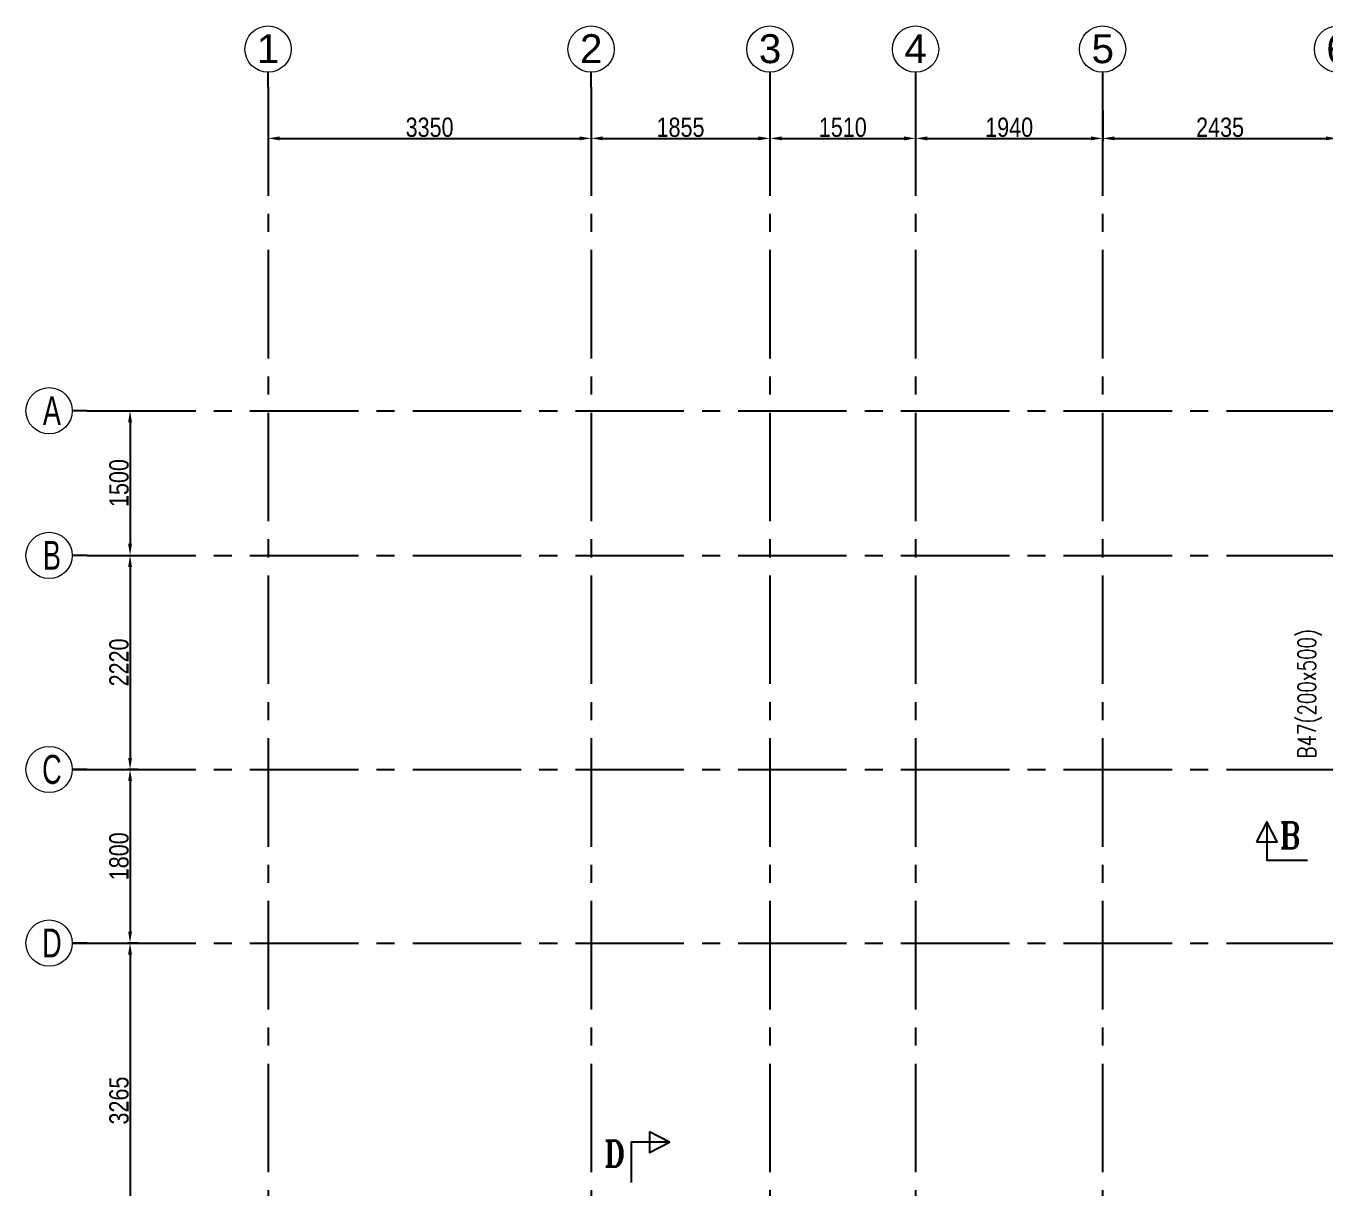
# Model space of a CAD drawing. Header units: millimetres. Extents: x 1255966 to 1543449, y 318653 to 465396.
# Drawn here: x 1363246 to 1376706, y 358363 to 370403 of the extents above; entities that cross this region are included whole.
import ezdxf
from ezdxf.enums import TextEntityAlignment as Align

# ---------------------------------------------------------------- set-up
doc = ezdxf.new("R2010")
doc.units = ezdxf.units.MM
doc.header["$LTSCALE"] = 500
doc.header["$MEASUREMENT"] = 0
doc.header["$PDMODE"] = 34
doc.linetypes.add('Site$0$CENTER2', pattern=[1.125, 0.75, -0.125, 0.125, -0.125])
doc.layers.get('Defpoints').update_dxf_attribs({"lineweight": 0})
for name, color, linetype in [('GRID', 7, 'Continuous'), ('GRID DIM', 7, 'Continuous'), ('sec', 31, 'Continuous'), ('T BEAM N', 3, 'Continuous'), ('TEXT-20', 3, 'Continuous')]:
    doc.layers.add(name, color=color, linetype=linetype)
doc.layers.add('GRID NO.', color=7, linetype='Continuous', lineweight=20)
doc.styles.add('D50', font='arial.ttf', dxfattribs={"width": 0.8})
doc.styles.add('RT', font='romant.shx', dxfattribs={"height": 8})
doc.styles.add('S-T', font='romans.shx')
doc.dimstyles.new('INNER DIM', dxfattribs={"dimtxt": 200, "dimasz": 120, "dimexe": 25, "dimexo": 25, "dimgap": 12, "dimtad": 1, "dimdec": 0, "dimrnd": 5, "dimzin": 0, "dimdsep": 46, "dimtxsty": 'D50', "dimcen": 0.09, "dimdle": 25, "dimclrt": 6, "dimadec": 0, "dimazin": 0, "dimtfac": 1, "dimtdec": 0, "dimtofl": 0, "dimtmove": 1, "dimatfit": 3, "dimfxl": 75, "dimtolj": 1, "dimtzin": 0, "dimarcsym": 0})

# ---------------------------------------------------------------- blocks, each defined once
blk = doc.blocks.new('GRID MARK')
at = {"layer": 'GRID NO.', "const_width": 50}
blk.add_lwpolyline([(0, -541), (0, -891)], dxfattribs=at)
at = {"layer": 'GRID NO.'}
blk.add_circle((0, 0), 541, dxfattribs=at)
at = {"layer": 'GRID NO.', "style": 'D50', "width": 0.8}
blk.add_attdef('Y1', text='', height=500, dxfattribs=at).set_placement((-33, -267), align=Align.CENTER)
blk = doc.blocks.new('*D11')
at = {"layer": 'Defpoints', "color": 0, "linetype": 'Continuous', "transparency": 16777216}
for p in [(1365756, 258449), (1369106, 258449), (1369106, 258393)]:
    blk.add_point(p, dxfattribs=at)
at = {"layer": 'GRID DIM', "color": 0, "linetype": 'Continuous', "lineweight": -2, "transparency": 16777216}
for p, q in [((1365756, 258424), (1365756, 258368)), ((1369106, 258424), (1369106, 258368))]:
    blk.add_line(p, q, dxfattribs=at)
at = {"layer": 'GRID DIM', "linetype": 'Continuous', "lineweight": -2, "transparency": 16777216}
blk.add_line((1365876, 258393), (1368986, 258393), dxfattribs=at)
at = {"layer": 'GRID DIM', "linetype": 'Continuous', "transparency": 16777216}
for points in [[(1365876, 258413), (1365876, 258373), (1365756, 258393)], [(1368986, 258413), (1368986, 258373), (1369106, 258393)]]:
    blk.add_solid(points, dxfattribs=at)
at = {"layer": 'GRID DIM', "linetype": 'Continuous', "transparency": 16777216, "insert": (1367431, 258507), "char_height": 200, "attachment_point": 5, "style": 'D50'}
blk.add_mtext('\\A1;3350', dxfattribs=at)
blk = doc.blocks.new('*D12')
at = {"layer": 'Defpoints', "color": 0, "linetype": 'Continuous', "transparency": 16777216}
for p in [(1370961, 258711), (1369106, 258449), (1370961, 258393)]:
    blk.add_point(p, dxfattribs=at)
at = {"layer": 'GRID DIM', "color": 0, "linetype": 'Continuous', "lineweight": -2, "transparency": 16777216}
for p, q in [((1370961, 258686), (1370961, 258368)), ((1369106, 258424), (1369106, 258368))]:
    blk.add_line(p, q, dxfattribs=at)
at = {"layer": 'GRID DIM', "linetype": 'Continuous', "lineweight": -2, "transparency": 16777216}
blk.add_line((1369226, 258393), (1370841, 258393), dxfattribs=at)
at = {"layer": 'GRID DIM', "linetype": 'Continuous', "transparency": 16777216}
for points in [[(1369226, 258413), (1369226, 258373), (1369106, 258393)], [(1370841, 258413), (1370841, 258373), (1370961, 258393)]]:
    blk.add_solid(points, dxfattribs=at)
at = {"layer": 'GRID DIM', "linetype": 'Continuous', "transparency": 16777216, "insert": (1370033, 258507), "char_height": 200, "attachment_point": 5, "style": 'D50'}
blk.add_mtext('\\A1;1855', dxfattribs=at)
blk = doc.blocks.new('*D13')
at = {"layer": 'Defpoints', "color": 0, "linetype": 'Continuous', "transparency": 16777216}
for p in [(1370961, 258711), (1372471, 258711), (1372471, 258393)]:
    blk.add_point(p, dxfattribs=at)
at = {"layer": 'GRID DIM', "color": 0, "linetype": 'Continuous', "lineweight": -2, "transparency": 16777216}
for p, q in [((1370961, 258686), (1370961, 258368)), ((1372471, 258686), (1372471, 258368))]:
    blk.add_line(p, q, dxfattribs=at)
at = {"layer": 'GRID DIM', "linetype": 'Continuous', "lineweight": -2, "transparency": 16777216}
blk.add_line((1371081, 258393), (1372351, 258393), dxfattribs=at)
at = {"layer": 'GRID DIM', "linetype": 'Continuous', "transparency": 16777216}
for points in [[(1371081, 258413), (1371081, 258373), (1370961, 258393)], [(1372351, 258413), (1372351, 258373), (1372471, 258393)]]:
    blk.add_solid(points, dxfattribs=at)
at = {"layer": 'GRID DIM', "linetype": 'Continuous', "transparency": 16777216, "insert": (1371716, 258507), "char_height": 200, "attachment_point": 5, "style": 'D50'}
blk.add_mtext('\\A1;1510', dxfattribs=at)
blk = doc.blocks.new('*D14')
at = {"layer": 'Defpoints', "color": 0, "linetype": 'Continuous', "transparency": 16777216}
for p in [(1372471, 258711), (1374411, 258711), (1374411, 258393)]:
    blk.add_point(p, dxfattribs=at)
at = {"layer": 'GRID DIM', "color": 0, "linetype": 'Continuous', "lineweight": -2, "transparency": 16777216}
for p, q in [((1372471, 258686), (1372471, 258368)), ((1374411, 258686), (1374411, 258368))]:
    blk.add_line(p, q, dxfattribs=at)
at = {"layer": 'GRID DIM', "linetype": 'Continuous', "lineweight": -2, "transparency": 16777216}
blk.add_line((1372591, 258393), (1374291, 258393), dxfattribs=at)
at = {"layer": 'GRID DIM', "linetype": 'Continuous', "transparency": 16777216}
for points in [[(1372591, 258413), (1372591, 258373), (1372471, 258393)], [(1374291, 258413), (1374291, 258373), (1374411, 258393)]]:
    blk.add_solid(points, dxfattribs=at)
at = {"layer": 'GRID DIM', "linetype": 'Continuous', "transparency": 16777216, "insert": (1373441, 258507), "char_height": 200, "attachment_point": 5, "style": 'D50'}
blk.add_mtext('\\A1;1940', dxfattribs=at)
blk = doc.blocks.new('*D15')
at = {"layer": 'Defpoints', "color": 0, "linetype": 'Continuous', "transparency": 16777216}
for p in [(1374411, 258711), (1376846, 258711), (1376846, 258393)]:
    blk.add_point(p, dxfattribs=at)
at = {"layer": 'GRID DIM', "color": 0, "linetype": 'Continuous', "lineweight": -2, "transparency": 16777216}
for p, q in [((1374411, 258686), (1374411, 258368)), ((1376846, 258686), (1376846, 258368))]:
    blk.add_line(p, q, dxfattribs=at)
at = {"layer": 'GRID DIM', "linetype": 'Continuous', "lineweight": -2, "transparency": 16777216}
blk.add_line((1374531, 258393), (1376726, 258393), dxfattribs=at)
at = {"layer": 'GRID DIM', "linetype": 'Continuous', "transparency": 16777216}
for points in [[(1374531, 258413), (1374531, 258373), (1374411, 258393)], [(1376726, 258413), (1376726, 258373), (1376846, 258393)]]:
    blk.add_solid(points, dxfattribs=at)
at = {"layer": 'GRID DIM', "linetype": 'Continuous', "transparency": 16777216, "insert": (1375628, 258507), "char_height": 200, "attachment_point": 5, "style": 'D50'}
blk.add_mtext('\\A1;2435', dxfattribs=at)
blk = doc.blocks.new('*D53')
at = {"layer": 'Defpoints', "color": 0, "linetype": 'Continuous', "transparency": 16777216}
for p in [(1364325, 255569), (1364325, 254069), (1364325, 254069)]:
    blk.add_point(p, dxfattribs=at)
at = {"layer": 'GRID DIM', "color": 0, "linetype": 'Continuous', "lineweight": -2, "transparency": 16777216}
for p, q in [((1364350, 255569), (1364350, 255569)), ((1364350, 254069), (1364350, 254069))]:
    blk.add_line(p, q, dxfattribs=at)
at = {"layer": 'GRID DIM', "linetype": 'Continuous', "lineweight": -2, "transparency": 16777216}
blk.add_line((1364325, 255449), (1364325, 254189), dxfattribs=at)
at = {"layer": 'GRID DIM', "linetype": 'Continuous', "transparency": 16777216}
for points in [[(1364305, 255449), (1364345, 255449), (1364325, 255569)], [(1364305, 254189), (1364345, 254189), (1364325, 254069)]]:
    blk.add_solid(points, dxfattribs=at)
at = {"layer": 'GRID DIM', "linetype": 'Continuous', "transparency": 16777216, "insert": (1364211, 254819), "char_height": 200, "attachment_point": 5, "rotation": 90, "style": 'D50'}
blk.add_mtext('\\A1;1500', dxfattribs=at)
blk = doc.blocks.new('*D54')
at = {"layer": 'Defpoints', "color": 0, "linetype": 'Continuous', "transparency": 16777216}
for p in [(1364325, 254069), (1364325, 251849), (1364433, 251849)]:
    blk.add_point(p, dxfattribs=at)
at = {"layer": 'GRID DIM', "color": 0, "linetype": 'Continuous', "lineweight": -2, "transparency": 16777216}
for p, q in [((1364350, 254069), (1364350, 254069)), ((1364408, 251849), (1364300, 251849))]:
    blk.add_line(p, q, dxfattribs=at)
at = {"layer": 'GRID DIM', "linetype": 'Continuous', "lineweight": -2, "transparency": 16777216}
blk.add_line((1364325, 253949), (1364325, 251969), dxfattribs=at)
at = {"layer": 'GRID DIM', "linetype": 'Continuous', "transparency": 16777216}
for points in [[(1364305, 253949), (1364345, 253949), (1364325, 254069)], [(1364305, 251969), (1364345, 251969), (1364325, 251849)]]:
    blk.add_solid(points, dxfattribs=at)
at = {"layer": 'GRID DIM', "linetype": 'Continuous', "transparency": 16777216, "insert": (1364211, 252959), "char_height": 200, "attachment_point": 5, "rotation": 90, "style": 'D50'}
blk.add_mtext('\\A1;2220', dxfattribs=at)
blk = doc.blocks.new('*D55')
at = {"layer": 'Defpoints', "color": 0, "linetype": 'Continuous', "transparency": 16777216}
for p in [(1364433, 251849), (1364325, 250049), (1364433, 250049)]:
    blk.add_point(p, dxfattribs=at)
at = {"layer": 'GRID DIM', "color": 0, "linetype": 'Continuous', "lineweight": -2, "transparency": 16777216}
for p, q in [((1364408, 251849), (1364300, 251849)), ((1364408, 250049), (1364300, 250049))]:
    blk.add_line(p, q, dxfattribs=at)
at = {"layer": 'GRID DIM', "linetype": 'Continuous', "lineweight": -2, "transparency": 16777216}
blk.add_line((1364325, 251729), (1364325, 250169), dxfattribs=at)
at = {"layer": 'GRID DIM', "linetype": 'Continuous', "transparency": 16777216}
for points in [[(1364305, 251729), (1364345, 251729), (1364325, 251849)], [(1364305, 250169), (1364345, 250169), (1364325, 250049)]]:
    blk.add_solid(points, dxfattribs=at)
at = {"layer": 'GRID DIM', "linetype": 'Continuous', "transparency": 16777216, "insert": (1364211, 250949), "char_height": 200, "attachment_point": 5, "rotation": 90, "style": 'D50'}
blk.add_mtext('\\A1;1800', dxfattribs=at)
blk = doc.blocks.new('*D56')
at = {"layer": 'Defpoints', "color": 0, "linetype": 'Continuous', "transparency": 16777216}
for p in [(1364433, 250049), (1364325, 246784), (1364433, 246784)]:
    blk.add_point(p, dxfattribs=at)
at = {"layer": 'GRID DIM', "color": 0, "linetype": 'Continuous', "lineweight": -2, "transparency": 16777216}
for p, q in [((1364408, 250049), (1364300, 250049)), ((1364408, 246784), (1364300, 246784))]:
    blk.add_line(p, q, dxfattribs=at)
at = {"layer": 'GRID DIM', "linetype": 'Continuous', "lineweight": -2, "transparency": 16777216}
blk.add_line((1364325, 249929), (1364325, 246904), dxfattribs=at)
at = {"layer": 'GRID DIM', "linetype": 'Continuous', "transparency": 16777216}
for points in [[(1364305, 249929), (1364345, 249929), (1364325, 250049)], [(1364305, 246904), (1364345, 246904), (1364325, 246784)]]:
    blk.add_solid(points, dxfattribs=at)
at = {"layer": 'GRID DIM', "linetype": 'Continuous', "transparency": 16777216, "insert": (1364211, 248416), "char_height": 200, "attachment_point": 5, "rotation": 90, "style": 'D50'}
blk.add_mtext('\\A1;3265', dxfattribs=at)
blk = doc.blocks.new('EEE')
at = {"layer": 'GRID', "color": 16, "linetype": 'Site$0$CENTER2', "ltscale": 3}
for points in [[(1365755.6, 258923.2), (1365755.6, 223711.9)], [(1369105.6, 258923.2), (1369105.6, 223711.9)], [(1370960.6, 258923.2), (1370960.6, 223711.9)], [(1372470.6, 258923.2), (1372470.6, 223711.9)], [(1374410.6, 258923.2), (1374410.6, 223711.9)], [(1363880.9, 255568.6), (1442964.5, 255568.6)], [(1363880.9, 254068.6), (1442964.5, 254068.6)], [(1363880.9, 251848.8), (1442964.5, 251848.8)], [(1363880.9, 250048.6), (1442964.5, 250048.6)]]:
    blk.add_lwpolyline(points, dxfattribs=at)
at = {"layer": 'GRID NO.'}
ref = blk.add_blockref('GRID MARK', (1365755.6, 259318.5), dxfattribs=dict(at, xscale=0.4435200000032785, yscale=0.4435200000032785, zscale=0.4435200000032785))
ref.add_attrib('Y1', '1', dxfattribs={"height": 300, "style": 'D50'}).set_placement((1365756.7, 259172.9), align=Align.CENTER)
ref = blk.add_blockref('GRID MARK', (1369105.6, 259318.5), dxfattribs=dict(at, xscale=0.4435200000032785, yscale=0.4435200000032785, zscale=0.4435200000032785))
ref.add_attrib('Y1', '2', dxfattribs={"height": 300, "style": 'D50'}).set_placement((1369106.7, 259172.9), align=Align.CENTER)
ref = blk.add_blockref('GRID MARK', (1370960.6, 259318.5), dxfattribs=dict(at, xscale=0.4435200000032785, yscale=0.4435200000032785, zscale=0.4435200000032785))
ref.add_attrib('Y1', '3', dxfattribs={"height": 300, "style": 'D50'}).set_placement((1370961.7, 259172.9), align=Align.CENTER)
ref = blk.add_blockref('GRID MARK', (1372470.6, 259318.5), dxfattribs=dict(at, xscale=0.4435200000032785, yscale=0.4435200000032785, zscale=0.4435200000032785))
ref.add_attrib('Y1', '4', dxfattribs={"height": 300, "style": 'D50'}).set_placement((1372471.7, 259172.9), align=Align.CENTER)
ref = blk.add_blockref('GRID MARK', (1374410.6, 259318.5), dxfattribs=dict(at, xscale=0.4435200000032785, yscale=0.4435200000032785, zscale=0.4435200000032785))
ref.add_attrib('Y1', '5', dxfattribs={"height": 300, "style": 'D50'}).set_placement((1374411.7, 259172.9), align=Align.CENTER)
ref = blk.add_blockref('GRID MARK', (1376845.6, 259318.5), dxfattribs=dict(at, xscale=0.4435200000032785, yscale=0.4435200000032785, zscale=0.4435200000032785))
ref.add_attrib('Y1', '6', dxfattribs={"height": 300, "style": 'D50'}).set_placement((1376846.7, 259172.9), align=Align.CENTER)
ref = blk.add_blockref('GRID MARK', (1363485.6, 255568.6), dxfattribs=dict(at, xscale=0.443520000003279, yscale=0.443520000003279, zscale=0.443520000003279, rotation=90))
ref.add_attrib('Y1', 'A', dxfattribs={"height": 300, "style": 'D50', "width": 0.669886}).set_placement((1363514.6, 255569.7), align=Align.MIDDLE_CENTER)
ref = blk.add_blockref('GRID MARK', (1363485.6, 254068.6), dxfattribs=dict(at, xscale=0.443520000003279, yscale=0.443520000003279, zscale=0.443520000003279, rotation=90))
ref.add_attrib('Y1', 'B', dxfattribs={"height": 300, "style": 'D50', "width": 0.669886}).set_placement((1363514.6, 254069.7), align=Align.MIDDLE_CENTER)
ref = blk.add_blockref('GRID MARK', (1363485.6, 251848.8), dxfattribs=dict(at, xscale=0.443520000003279, yscale=0.443520000003279, zscale=0.443520000003279, rotation=90))
ref.add_attrib('Y1', 'C', dxfattribs={"height": 300, "style": 'D50', "width": 0.669886}).set_placement((1363514.6, 251849.8), align=Align.MIDDLE_CENTER)
ref = blk.add_blockref('GRID MARK', (1363485.6, 250048.6), dxfattribs=dict(at, xscale=0.443520000003279, yscale=0.443520000003279, zscale=0.443520000003279, rotation=90))
ref.add_attrib('Y1', 'D', dxfattribs={"height": 300, "style": 'D50', "width": 0.669886}).set_placement((1363514.6, 250049.7), align=Align.MIDDLE_CENTER)
at = {"layer": 'GRID DIM', "color": 0, "linetype": 'Continuous'}
for base, p1, p2, picture, middle in [((1369105.6, 258393.3), (1365755.6, 258449.4), (1369105.6, 258449.4), '*D11', (1367430.6, 258507.5)), ((1370960.6, 258393.3), (1369105.6, 258449.4), (1370960.6, 258710.6), '*D12', (1370033.1, 258507.4)), ((1372470.6, 258393.3), (1370960.6, 258710.6), (1372470.6, 258710.6), '*D13', (1371715.6, 258507.4)), ((1374410.6, 258393.3), (1372470.6, 258710.6), (1374410.6, 258710.6), '*D14', (1373440.6, 258507.4)), ((1376845.6, 258393.3), (1374410.6, 258710.6), (1376845.6, 258710.6), '*D15', (1375628.1, 258507.5))]:
    dim = blk.add_linear_dim(base=base, p1=p1, p2=p2, dimstyle='INNER DIM', override={"dimclrd": 256, "dimclrt": 256}, dxfattribs=at)
    dim.commit()
    dim.dimension.update_dxf_attribs({"geometry": picture, "text_midpoint": middle})
for base, p1, p2, picture, middle in [((1364325, 254068.6), (1364325, 255568.6), (1364325, 254068.6), '*D53', (1364210.9, 254818.6)), ((1364325, 251848.8), (1364325, 254068.6), (1364432.8, 251848.8), '*D54', (1364210.9, 252958.7)), ((1364325, 250048.6), (1364432.8, 251848.8), (1364432.8, 250048.6), '*D55', (1364210.9, 250948.7)), ((1364325, 246783.6), (1364432.8, 250048.6), (1364432.8, 246783.6), '*D56', (1364210.8, 248416.1))]:
    dim = blk.add_linear_dim(base=base, p1=p1, p2=p2, angle=90, dimstyle='INNER DIM', override={"dimclrd": 256, "dimclrt": 256}, dxfattribs=at)
    dim.commit()
    dim.dimension.update_dxf_attribs({"geometry": picture, "text_midpoint": middle})

msp = doc.modelspace()

# ---------------------------------------------------------------- linework, layer by layer
at = {"layer": 'sec', "color": 4}
for points in [[(1376007.3, 361942.2), (1376221.6, 361942.2), (1376114.4, 362150.9), (1376007.3, 361942.2)], [(1376114.4, 362150.9), (1376114.4, 361752), (1376534.4, 361752)], [(1369710.8, 358936.1), (1369710.8, 358721.8), (1369919.5, 358829), (1369710.8, 358936.1)], [(1369919.5, 358829), (1369520.6, 358829), (1369520.6, 358408.9)]]:
    msp.add_lwpolyline(points, dxfattribs=at)

# ---------------------------------------------------------------- block references
at = {"layer": 'GRID', "color": 4}
msp.add_blockref('EEE', (0, 110844.1), dxfattribs=at)

# ---------------------------------------------------------------- texts
at = {"layer": 'T BEAM N', "color": 7, "lineweight": 0, "style": 'S-T', "width": 0.75}
msp.add_text('B47(200x500)', height=185, rotation=90, dxfattribs=at).set_placement((1376620.2, 362806))
at = {"layer": 'TEXT-20', "color": 4, "lineweight": 20, "ltscale": 0.2, "style": 'RT', "width": 0.85}
for s, p in [('B', (1376243.6, 361874.7)), ('D', (1369238.7, 358572.9))]:
    msp.add_text(s, height=272.2, dxfattribs=at).set_placement(p)

doc.saveas('drawing.dxf')
